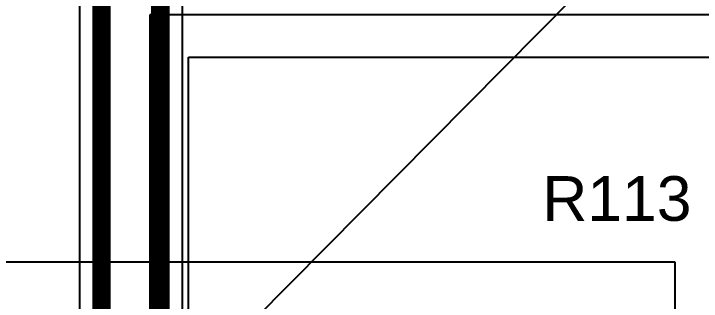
# Model space of a CAD drawing. Header units: inches. Extents: x 0 to 5379, y 0 to 5429.
# Drawn here: x 33.97 to 48.04, y 45.6 to 51.48 of the extents above; entities that cross this region are included whole.
import ezdxf

# ---------------------------------------------------------------- set-up
doc = ezdxf.new("R2010")
doc.units = ezdxf.units.IN
for name, color, linetype in [('Bottom Layer', 5, 'Continuous'), ('Bottom Solder', 6, 'Continuous'), ('PWR', 156, 'Continuous'), ('Top Layer', 1, 'Continuous'), ('Top Overlay', 2, 'Continuous'), ('Top Solder', 216, 'Continuous')]:
    doc.layers.add(name, color=color, linetype=linetype)
doc.styles.add('Arial', font='', dxfattribs={"height": 0.2})
doc.styles.get('Arial').set_extended_font_data('Arial')

msp = doc.modelspace()

# ---------------------------------------------------------------- linework, layer by layer
at = {"layer": 'Bottom Layer'}
for p, q in [((48.641, 51.46), (36.754, 51.46)), ((36.754, 51.46), (36.754, 6.807)), ((37.541, 7.239), (37.541, 50.597)), ((37.541, 50.597), (48.641, 50.597))]:
    msp.add_line(p, q, dxfattribs=at)
at = {"layer": 'Bottom Solder'}
msp.add_line((6.245, 12.319), (5379.208, 5429.208), dxfattribs=at)
at = {"layer": 'PWR'}
for p, q in [((35.31, 78.427), (35.31, 14.748)), ((37.418, 17.78), (37.418, 77.751))]:
    msp.add_line(p, q, dxfattribs=at)
for points in [[(35.763, 14.654, 0.381, 0.381, 0), (35.763, 78.427, 0.381, 0.381, 0)], [(36.965, 17.593, 0.381, 0.381, 0), (36.965, 77.939, 0.381, 0.381, 0)]]:
    msp.add_lwpolyline(points, format="xyseb", dxfattribs=at)
at = {"layer": 'Top Layer'}
for p, q in [((26.064, 46.409), (47.498, 46.409)), ((47.498, 46.409), (47.498, 40.56))]:
    msp.add_line(p, q, dxfattribs=at)
at = {"layer": 'Top Solder'}
msp.add_line((6.245, 12.319), (5379.208, 5429.208), dxfattribs=at)

# ---------------------------------------------------------------- texts
at = {"layer": 'Top Overlay', "style": 'Arial'}
msp.add_text('R113', height=0.9144, dxfattribs=at).set_placement((44.782, 47.248))

doc.saveas('drawing.dxf')
